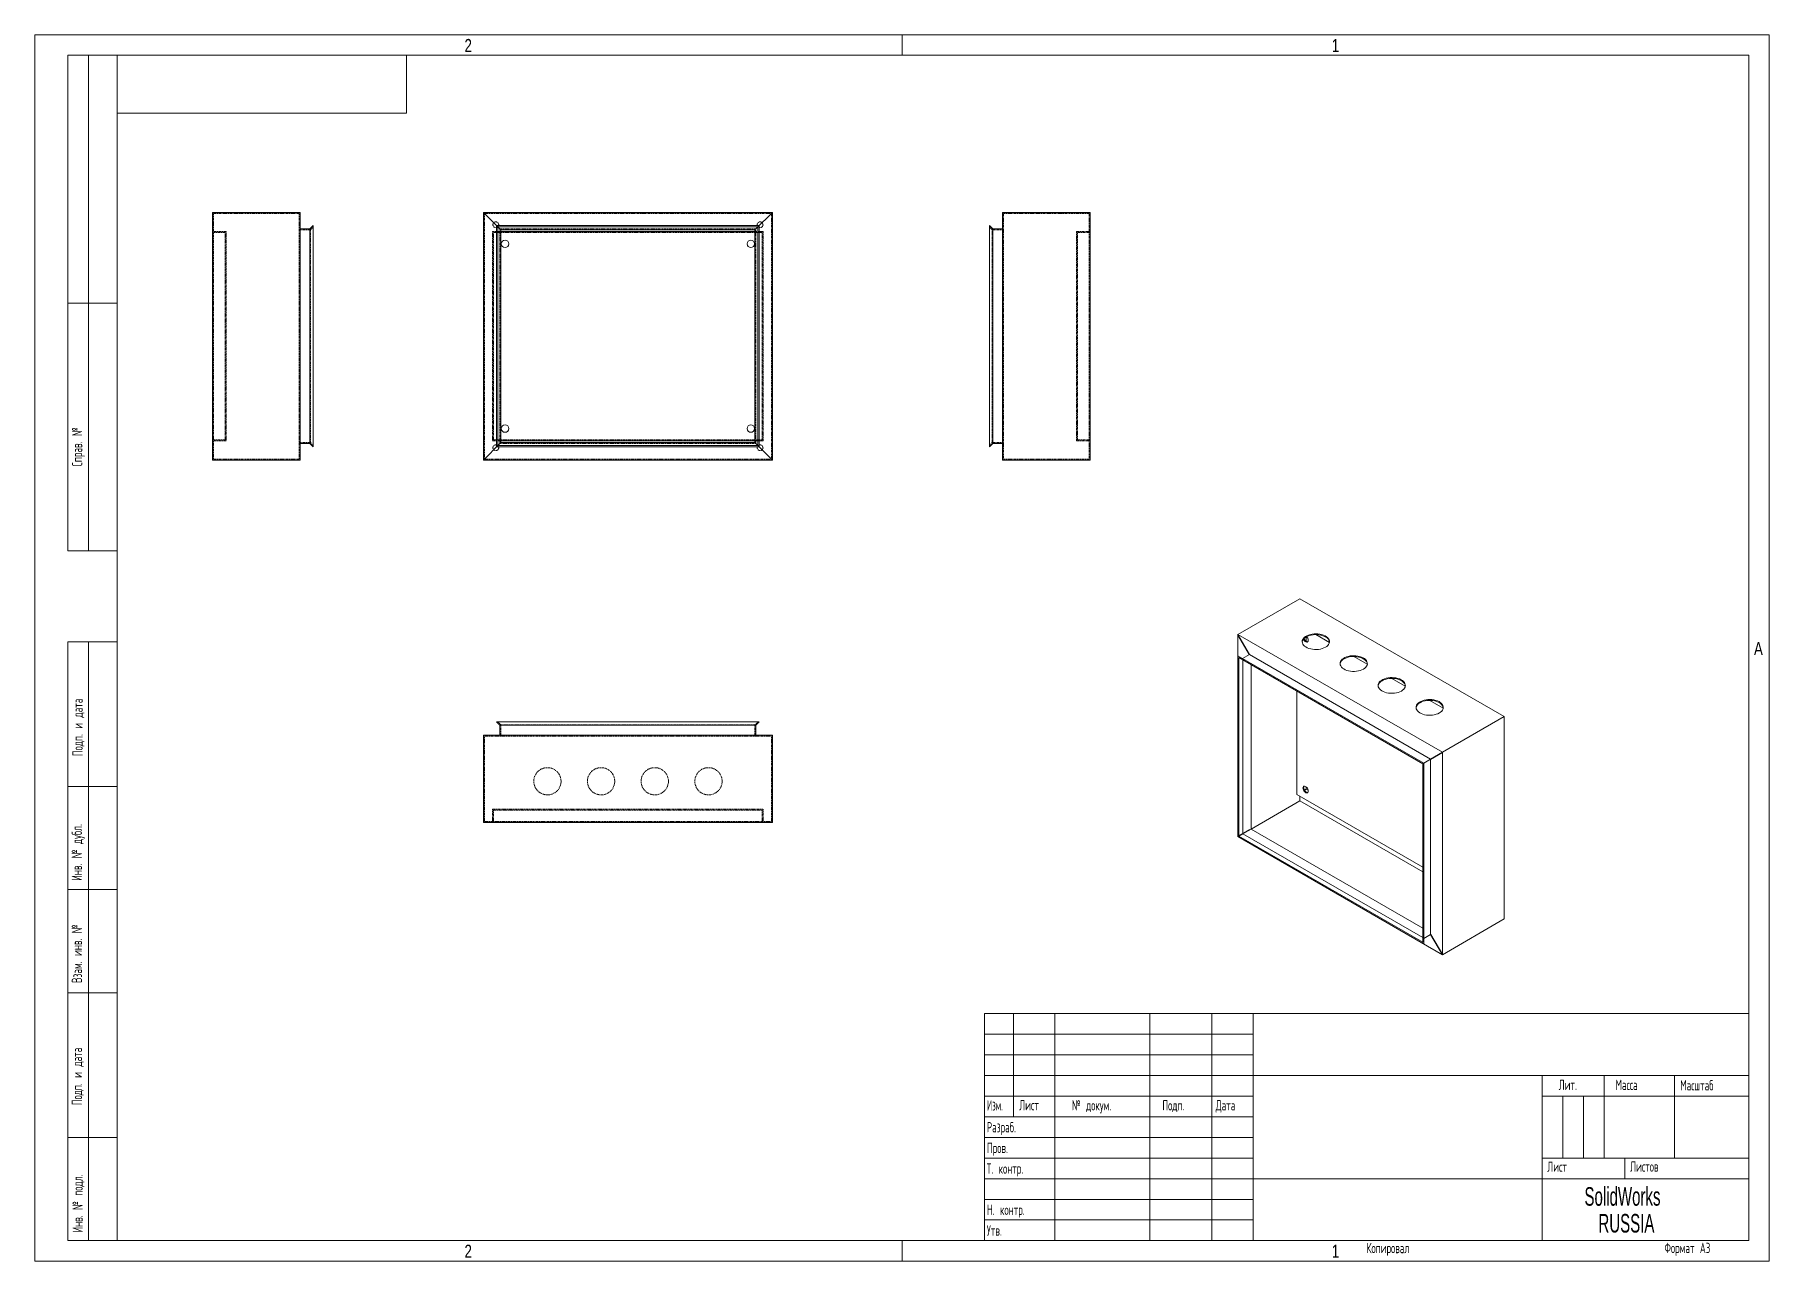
# Model space of a CAD drawing. Header units: millimetres. Extents: x -939 to 1161, y -492 to 993.
import ezdxf

# ---------------------------------------------------------------- set-up
doc = ezdxf.new("R2010")
doc.units = ezdxf.units.MM
doc.linetypes.add('HIDDEN', pattern=[1.905, 1.27, -0.635])
doc.layers.add('ОСЕВЫЕ', color=7, linetype='Continuous')
doc.styles.add('SLDTEXTSTYLE0', font='TXT', dxfattribs={"width": 0.605, "bigfont": 'bigfont'})
doc.styles.add('SLDTEXTSTYLE1', font='TXT', dxfattribs={"width": 0.55152, "bigfont": 'bigfont'})
doc.styles.add('SLDTEXTSTYLE2', font='TXT', dxfattribs={"width": 0.605})
doc.styles.add('SLDTEXTSTYLE3', font='TXT', dxfattribs={"width": 0.75})

# ---------------------------------------------------------------- blocks, each defined once
blk = doc.blocks.new('SW_NOTE_0')
at = {"color": 0, "linetype": 'Continuous', "lineweight": 0, "char_height": 4.5, "attachment_point": 1, "style": 'SLDTEXTSTYLE2'}
for s, insert in [('SolidWorks', (0, 5.8)), ('RUSSIA', (3.38, -0.7))]:
    blk.add_mtext(s, dxfattribs=dict(at, insert=insert))

msp = doc.modelspace()

# ---------------------------------------------------------------- linework, layer by layer
at = {"color": 7, "linetype": 'Continuous', "lineweight": 15}
for p, q in [((-898.9, 367.6), (-898.9, 967.6)), ((-838.9, 967.6), (-898.9, 967.6)), ((-898.9, 367.6), (-898.9, 967.6)), ((-873.9, 367.6), (-873.9, 967.6)), ((-873.9, 367.6), (-873.9, 967.6)), ((-838.9, 967.6), (-838.9, -467.4)), ((1136.1, 967.6), (-838.9, 967.6)), ((-838.9, 967.6), (-838.9, -467.4)), ((-488.9, 897.6), (-488.9, 967.6)), ((1136.1, -467.4), (1136.1, 967.6)), ((-838.9, 897.6), (-488.9, 897.6)), ((-723.5, 777.5), (-617.7, 777.5)), ((-723.5, 477.5), (-723.5, 777.5)), ((-617.7, 477.5), (-617.7, 777.5)), ((-395.7, 477.5), (-395.7, 777.5)), ((-395.7, 777.5), (-45.7, 777.5)), ((-45.7, 777.5), (-45.7, 477.5)), ((338.7, 777.5), (232.9, 777.5)), ((232.9, 777.5), (232.9, 477.5)), ((338.7, 777.5), (338.7, 477.5)), ((-605.7, 757.5), (-617.7, 757.5)), ((-601.7, 761.5), (-605.7, 757.5)), ((-605.7, 757.5), (-605.7, 497.5)), ((-601.7, 761.5), (-601.7, 493.5)), ((-379.7, 761.5), (-379.7, 493.5)), ((-61.7, 761.5), (-379.7, 761.5)), ((-63.4, 759.8), (-378.1, 759.8)), ((-378.1, 759.8), (-378.1, 495.2)), ((-378.1, 759.8), (-374.5, 756.3)), ((-374.5, 756.3), (-374.5, 498.7)), ((-66.9, 756.3), (-374.5, 756.3)), ((-63.4, 759.8), (-66.9, 756.3)), ((-66.9, 498.7), (-66.9, 756.3)), ((-63.4, 495.2), (-63.4, 759.8)), ((-61.7, 493.5), (-61.7, 761.5)), ((216.9, 493.5), (216.9, 761.5)), ((216.9, 761.5), (220.9, 757.5)), ((220.9, 497.5), (220.9, 757.5)), ((220.9, 757.5), (232.9, 757.5)), ((-66.9, 754.3), (-374.5, 754.3)), ((-898.9, 667.6), (-838.9, 667.6)), ((-838.9, 667.6), (-898.9, 667.6)), ((-605.7, 497.5), (-617.7, 497.5)), ((-601.7, 493.5), (-605.7, 497.5)), ((-379.7, 493.5), (-61.7, 493.5)), ((-378.1, 495.2), (-374.5, 498.7)), ((-378.1, 495.2), (-63.4, 495.2)), ((-374.5, 500.7), (-66.9, 500.7)), ((-374.5, 498.7), (-66.9, 498.7)), ((-63.4, 495.2), (-66.9, 498.7)), ((216.9, 493.5), (220.9, 497.5)), ((220.9, 497.5), (232.9, 497.5)), ((-723.5, 477.5), (-617.7, 477.5)), ((-45.7, 477.5), (-395.7, 477.5)), ((338.7, 477.5), (232.9, 477.5)), ((-898.9, 367.6), (-838.9, 367.6)), ((592.6, 309.8), (517.8, 266.6)), ((592.6, 309.8), (840.1, 167)), ((-898.9, -467.4), (-898.9, 257.6)), ((-898.9, 257.6), (-838.9, 257.6)), ((-873.9, -467.4), (-873.9, 257.6)), ((517.8, 240.5), (517.8, 266.6)), ((517.8, 266.6), (765.3, 123.8)), ((600.5, 263.6), (600.5, 258.1)), ((628.5, 256.9), (612.2, 266.3)), ((517.8, 240.5), (517.8, 21.7)), ((742.7, 110.7), (517.8, 240.5)), ((741.5, 110), (519, 238.4)), ((519, 238.4), (519, 22.4)), ((519, 238.4), (523.9, 235.6)), ((523.4, 237.2), (531.9, 242.1)), ((741.5, 110), (523.9, 235.6)), ((523.9, 235.6), (523.9, 25.2)), ((751.1, 115.6), (531.9, 242.1)), ((674.4, 230.4), (658.2, 239.8)), ((533.6, 230), (533.6, 30.8)), ((720.4, 203.9), (704.2, 213.3)), ((589.1, 198), (589.1, 72.6)), ((766.4, 177.3), (750.1, 186.7)), ((-379.7, 160.5), (-375.7, 156.5)), ((-379.7, 160.5), (-61.7, 160.5)), ((-375.7, 156.5), (-65.7, 156.5)), ((-375.7, 156.5), (-375.7, 144.5)), ((-61.7, 160.5), (-65.7, 156.5)), ((-65.7, 156.5), (-65.7, 144.5)), ((840.1, 167), (765.3, 123.8)), ((840.1, 167), (840.1, -78)), ((-395.7, 38.7), (-395.7, 144.5)), ((-45.7, 144.5), (-395.7, 144.5)), ((-45.7, 38.7), (-45.7, 144.5)), ((741.5, -106.1), (741.5, 110)), ((742.7, 110.7), (751.1, 115.6)), ((742.7, -108.1), (742.7, 110.7)), ((751.1, -96.7), (751.1, 115.6)), ((765.3, 123.8), (765.3, -121.2)), ((-838.9, 82.6), (-898.9, 82.6)), ((592.6, 64.9), (533.6, 30.8)), ((589.1, 72.6), (741.5, -15.3)), ((592.6, 64.9), (592.6, 70.6)), ((741.5, -21.1), (592.6, 64.9)), ((598.3, 77.9), (600.5, 79.2)), ((600.5, 81.8), (600.5, 79.2)), ((600.5, 79.2), (602.7, 78)), ((-45.7, 38.7), (-395.7, 38.7)), ((517.8, 21.7), (517.8, 21.7)), ((765.3, -121.2), (517.8, 21.7)), ((517.8, 21.7), (742.7, -108.1)), ((519, 22.4), (523.9, 25.2)), ((519, 22.4), (741.5, -106.1)), ((523.9, 25.2), (533.6, 30.8)), ((523.9, 25.2), (741.5, -100.3)), ((533.6, 30.8), (741.5, -89.2)), ((-838.9, -42.4), (-898.9, -42.4)), ((840.1, -78), (765.3, -121.2)), ((742.7, -101.6), (751.1, -96.7)), ((-838.9, -167.4), (-898.9, -167.4)), ((211.1, -192.4), (1136.1, -192.4)), ((211.1, -192.4), (211.1, -467.4)), ((246.1, -317.4), (246.1, -192.4)), ((296.1, -192.4), (296.1, -467.4)), ((411.1, -192.4), (411.1, -467.4)), ((486.1, -192.4), (486.1, -467.4)), ((536.1, -192.4), (536.1, -467.4)), ((536.1, -267.4), (1136.1, -267.4)), ((886.1, -267.4), (886.1, -467.4)), ((961.1, -267.4), (961.1, -367.4)), ((1046.1, -267.4), (1046.1, -367.4)), ((211.1, -292.4), (536.1, -292.4)), ((886.1, -292.4), (1136.1, -292.4)), ((211.1, -317.4), (536.1, -317.4)), ((-898.9, -342.4), (-838.9, -342.4)), ((886.1, -367.4), (1136.1, -367.4)), ((986.1, -367.4), (986.1, -392.4)), ((536.1, -392.4), (1136.1, -392.4)), ((-898.9, -467.4), (-838.9, -467.4)), ((-838.9, -467.4), (1136.1, -467.4))]:
    msp.add_line(p, q, dxfattribs=at)
at = {"color": 7, "linetype": 'HIDDEN', "lineweight": 0}
for p, q in [((-690, 777.5), (-690, 776.3)), ((-657, 776.3), (-657, 777.5)), ((-334.7, 777.5), (-334.7, 776.3)), ((-301.7, 776.3), (-301.7, 777.5)), ((-269.7, 777.5), (-269.7, 776.3)), ((-236.7, 776.3), (-236.7, 777.5)), ((-204.7, 777.5), (-204.7, 776.3)), ((-171.7, 776.3), (-171.7, 777.5)), ((-139.7, 777.5), (-139.7, 776.3)), ((-106.7, 776.3), (-106.7, 777.5)), ((272.2, 777.5), (272.2, 776.3)), ((305.2, 776.3), (305.2, 777.5)), ((-722.3, 766), (-723.5, 766)), ((-723.5, 759), (-722.3, 759)), ((-722.3, 776.3), (-618.9, 776.3)), ((-722.3, 478.7), (-722.3, 776.3)), ((-618.9, 478.7), (-618.9, 776.3)), ((-605.2, 756.3), (-618.9, 756.3)), ((-601.7, 759.8), (-605.2, 756.3)), ((-605.2, 756.3), (-605.2, 498.7)), ((-394.5, 478.7), (-394.5, 776.3)), ((-394.5, 776.3), (-46.9, 776.3)), ((-379.7, 761.5), (-378.1, 759.8)), ((-65.7, 757.5), (-375.7, 757.5)), ((-375.7, 757.5), (-375.7, 497.5)), ((-65.7, 497.5), (-65.7, 757.5)), ((-61.7, 761.5), (-63.4, 759.8)), ((-46.9, 776.3), (-46.9, 478.7)), ((216.9, 759.8), (220.4, 756.3)), ((220.4, 498.7), (220.4, 756.3)), ((220.4, 756.3), (234.1, 756.3)), ((337.5, 776.3), (234.1, 776.3)), ((234.1, 776.3), (234.1, 478.7)), ((337.5, 776.3), (337.5, 478.7)), ((338.7, 766), (337.5, 766)), ((337.5, 759), (338.7, 759)), ((-707.3, 754.3), (-722.3, 754.3)), ((-708.5, 753.1), (-722.3, 753.1)), ((-708.5, 753.1), (-708.5, 501.9)), ((-707.3, 743.8), (-708.5, 743.8)), ((-707.3, 754.3), (-707.3, 500.7)), ((-384.5, 754.3), (-384.5, 500.7)), ((-374.5, 754.3), (-384.5, 754.3)), ((-58.1, 753.1), (-383.3, 753.1)), ((-383.3, 753.1), (-383.3, 501.9)), ((-56.9, 754.3), (-66.9, 754.3)), ((-58.1, 501.9), (-58.1, 753.1)), ((-56.9, 500.7), (-56.9, 754.3)), ((322.5, 500.7), (322.5, 754.3)), ((322.5, 754.3), (337.5, 754.3)), ((323.7, 743.8), (322.5, 743.8)), ((323.7, 753.1), (337.5, 753.1)), ((323.7, 501.9), (323.7, 753.1)), ((-708.5, 734.8), (-707.3, 734.8)), ((322.5, 734.8), (323.7, 734.8)), ((-707.3, 520.2), (-708.5, 520.2)), ((-708.5, 511.2), (-707.3, 511.2)), ((323.7, 520.2), (322.5, 520.2)), ((322.5, 511.2), (323.7, 511.2)), ((-722.3, 496), (-723.5, 496)), ((-723.5, 489), (-722.3, 489)), ((-708.5, 501.9), (-722.3, 501.9)), ((-707.3, 500.7), (-722.3, 500.7)), ((-605.2, 498.7), (-618.9, 498.7)), ((-601.7, 495.2), (-605.2, 498.7)), ((-384.5, 500.7), (-374.5, 500.7)), ((-383.3, 501.9), (-58.1, 501.9)), ((-379.7, 493.5), (-378.1, 495.2)), ((-375.7, 497.5), (-65.7, 497.5)), ((-66.9, 500.7), (-56.9, 500.7)), ((-61.7, 493.5), (-63.4, 495.2)), ((216.9, 495.2), (220.4, 498.7)), ((220.4, 498.7), (234.1, 498.7)), ((322.5, 500.7), (337.5, 500.7)), ((323.7, 501.9), (337.5, 501.9)), ((338.7, 496), (337.5, 496)), ((337.5, 489), (338.7, 489)), ((-722.3, 478.7), (-618.9, 478.7)), ((-46.9, 478.7), (-394.5, 478.7)), ((337.5, 478.7), (234.1, 478.7)), ((-378.1, 160.5), (-374.5, 157)), ((-374.5, 157), (-66.9, 157)), ((-374.5, 157), (-374.5, 143.3)), ((-63.4, 160.5), (-66.9, 157)), ((-66.9, 157), (-66.9, 143.3)), ((-394.5, 39.9), (-394.5, 143.3)), ((-46.9, 143.3), (-394.5, 143.3)), ((-46.9, 39.9), (-46.9, 143.3)), ((-384.5, 54.9), (-384.5, 39.9)), ((-384.5, 54.9), (-56.9, 54.9)), ((-383.3, 53.7), (-58.1, 53.7)), ((-383.3, 53.7), (-383.3, 39.9)), ((-374, 54.9), (-374, 53.7)), ((-365, 53.7), (-365, 54.9)), ((-76.4, 54.9), (-76.4, 53.7)), ((-67.4, 53.7), (-67.4, 54.9)), ((-58.1, 53.7), (-58.1, 39.9)), ((-56.9, 54.9), (-56.9, 39.9)), ((-46.9, 39.9), (-394.5, 39.9)), ((-384.2, 39.9), (-384.2, 38.7)), ((-377.2, 38.7), (-377.2, 39.9)), ((-64.2, 39.9), (-64.2, 38.7)), ((-57.2, 38.7), (-57.2, 39.9))]:
    msp.add_line(p, q, dxfattribs=at)
at = {"color": 7, "linetype": 'Continuous'}
for p, q in [((-375.7, 757.5), (-395.7, 777.5)), ((-65.7, 757.5), (-45.7, 777.5)), ((-375.7, 497.5), (-395.7, 477.5)), ((-65.7, 497.5), (-45.7, 477.5)), ((531.9, 242.1), (517.8, 266.6)), ((751.1, 115.6), (765.3, 123.8)), ((531.9, 29.8), (517.8, 21.7)), ((751.1, -96.7), (765.3, -121.2))]:
    msp.add_line(p, q, dxfattribs=at)
at = {"color": 7, "linetype": 'Continuous', "lineweight": 0}
for p, q in [((211.1, -217.4), (536.1, -217.4)), ((211.1, -242.4), (536.1, -242.4)), ((211.1, -267.4), (536.1, -267.4)), ((911.1, -292.4), (911.1, -367.4)), ((936.1, -292.4), (936.1, -367.4)), ((211.1, -342.4), (536.1, -342.4)), ((211.1, -367.4), (536.1, -367.4)), ((211.1, -392.4), (536.1, -392.4)), ((211.1, -417.4), (536.1, -417.4)), ((211.1, -442.4), (536.1, -442.4))]:
    msp.add_line(p, q, dxfattribs=at)
at = {"color": 7, "linetype": 'Continuous', "lineweight": 15, "flags": 128}
for points in [[(623.7, 251), (625.3, 252.1), (626.6, 253.3), (627.6, 254.5), (628.2, 255.9), (628.5, 257.3), (628.5, 258.6), (628.1, 260), (627.3, 261.3), (626.3, 262.6), (624.9, 263.7), (623.3, 264.8), (621.4, 265.6), (619.3, 266.3), (617.1, 266.8), (614.7, 267.2), (612.4, 267.3), (609.9, 267.2), (607.6, 266.9), (605.3, 266.5), (603.2, 265.8), (601.3, 265), (599.6, 264), (598.1, 262.9), (597, 261.7), (596.2, 260.4), (595.7, 259), (595.6, 257.6), (595.8, 256.2), (596.3, 254.9), (597.2, 253.6), (598.5, 252.4), (600, 251.3), (601.7, 250.3), (603.7, 249.6), (605.9, 248.9), (608.2, 248.5), (610.5, 248.3), (613, 248.3), (615.3, 248.4), (617.7, 248.8), (619.9, 249.4), (621.9, 250.1), (623.7, 251)], [(597, 260.8), (597.6, 259.8), (598.4, 258.7), (599.2, 257.9), (600.1, 257.4), (601, 257.2), (601.8, 257.3), (602.4, 257.8), (602.7, 258.5), (602.9, 259.5)], [(602.3, 257.7), (601.8, 257.7), (601, 257.9), (600.1, 258.4), (599.2, 259.2), (598.4, 260.2), (597.8, 261.4), (597.8, 261.6)], [(628.5, 257.3), (628.3, 258.4), (627.8, 259.7), (626.9, 261), (625.6, 262.2), (624.1, 263.3), (622.4, 264.2), (620.4, 265), (618.2, 265.6), (615.9, 266.1), (613.6, 266.3), (611.1, 266.3), (608.8, 266.1), (606.4, 265.8), (604.2, 265.2), (602.2, 264.4), (600.4, 263.5)], [(669.7, 224.5), (671.3, 225.6), (672.5, 226.7), (673.5, 228), (674.2, 229.3), (674.5, 230.7), (674.4, 232.1), (674, 233.5), (673.3, 234.8), (672.2, 236.1), (670.9, 237.2), (669.2, 238.2), (667.4, 239.1), (665.3, 239.8), (663.1, 240.3), (660.7, 240.6), (658.3, 240.8), (655.9, 240.7), (653.5, 240.4), (651.3, 239.9), (649.2, 239.3), (647.2, 238.5), (645.5, 237.5), (644.1, 236.4), (642.9, 235.1), (642.1, 233.8), (641.6, 232.5), (641.5, 231.1), (641.7, 229.7), (642.3, 228.3), (643.2, 227), (644.4, 225.8), (645.9, 224.8), (647.7, 223.8), (649.7, 223), (651.8, 222.4), (654.1, 222), (656.5, 221.8), (658.9, 221.7), (661.3, 221.9), (663.6, 222.3), (665.8, 222.9), (667.9, 223.6), (669.7, 224.5)], [(674.5, 230.8), (674.3, 231.8), (673.7, 233.2), (672.8, 234.5), (671.6, 235.7), (670.1, 236.7), (668.3, 237.7), (666.3, 238.5), (664.2, 239.1), (661.9, 239.5), (659.5, 239.8), (657.1, 239.8), (654.7, 239.6), (652.4, 239.2), (650.2, 238.7), (648.2, 237.9), (646.3, 237)], [(715.6, 198), (717.2, 199), (718.5, 200.2), (719.5, 201.5), (720.1, 202.8), (720.4, 204.2), (720.4, 205.6), (720, 207), (719.3, 208.3), (718.2, 209.5), (716.8, 210.7), (715.2, 211.7), (713.3, 212.6), (711.2, 213.3), (709, 213.8), (706.7, 214.1), (704.3, 214.2), (701.9, 214.2), (699.5, 213.9), (697.2, 213.4), (695.1, 212.8), (693.2, 211.9), (691.5, 210.9), (690, 209.8), (688.9, 208.6), (688.1, 207.3), (687.6, 205.9), (687.5, 204.5), (687.7, 203.2), (688.3, 201.8), (689.2, 200.5), (690.4, 199.3), (691.9, 198.2), (693.7, 197.3), (695.6, 196.5), (697.8, 195.9), (700.1, 195.5), (702.5, 195.2), (704.9, 195.2), (707.3, 195.4), (709.6, 195.8), (711.8, 196.3), (713.8, 197.1), (715.6, 198)], [(720.5, 204.2), (720.3, 205.3), (719.7, 206.6), (718.8, 207.9), (717.6, 209.1), (716.1, 210.2), (714.3, 211.2), (712.3, 212), (710.1, 212.6), (707.9, 213), (705.5, 213.2), (703.1, 213.2), (700.7, 213.1), (698.4, 212.7), (696.2, 212.1), (694.1, 211.4), (692.3, 210.5)], [(761.6, 171.4), (763.2, 172.5), (764.5, 173.7), (765.5, 174.9), (766.1, 176.3), (766.4, 177.7), (766.4, 179), (766, 180.4), (765.2, 181.7), (764.2, 183), (762.8, 184.1), (761.2, 185.2), (759.3, 186), (757.2, 186.7), (755, 187.2), (752.6, 187.6), (750.2, 187.7), (747.8, 187.6), (745.5, 187.3), (743.2, 186.9), (741.1, 186.2), (739.2, 185.4), (737.4, 184.4), (736, 183.3), (734.9, 182.1), (734.1, 180.8), (733.6, 179.4), (733.4, 178), (733.7, 176.6), (734.2, 175.3), (735.1, 174), (736.3, 172.8), (737.8, 171.7), (739.6, 170.7), (741.6, 170), (743.8, 169.3), (746.1, 168.9), (748.4, 168.7), (750.8, 168.7), (753.2, 168.8), (755.5, 169.2), (757.7, 169.8), (759.8, 170.5), (761.6, 171.4)], [(766.4, 177.7), (766.2, 178.8), (765.6, 180.1), (764.7, 181.4), (763.5, 182.6), (762, 183.7), (760.3, 184.6), (758.3, 185.4), (756.1, 186), (753.8, 186.5), (751.4, 186.7), (749, 186.7), (746.6, 186.5), (744.3, 186.2), (742.1, 185.6), (740.1, 184.8), (738.3, 183.9)], [(596.5, 80.6), (596.6, 79.5), (597, 78.3), (597.6, 77.2), (598.4, 76.2), (599.2, 75.4), (600.1, 74.8), (601, 74.6), (601.8, 74.8), (602.4, 75.2), (602.7, 75.9), (602.9, 76.9), (602.7, 78), (602.4, 79.2), (601.8, 80.3), (601, 81.3), (600.1, 82.1), (599.2, 82.6), (598.4, 82.9), (597.6, 82.7), (597, 82.3), (596.6, 81.5), (596.5, 80.6)], [(602.3, 75.2), (601.8, 75.1), (601, 75.3), (600.1, 75.9), (599.2, 76.7), (598.4, 77.7), (597.8, 78.8), (597.5, 80), (597.3, 81.1)]]:
    msp.add_lwpolyline(points, dxfattribs=at)
at = {"color": 7, "linetype": 'HIDDEN', "lineweight": 0}
for centre, radius in [((-380.7, 762.5), 3.5), ((-60.7, 762.5), 3.5), ((-380.7, 492.5), 3.5), ((-60.7, 492.5), 3.5), ((-318.2, 88.7), 16.5), ((-253.2, 88.7), 16.5), ((-188.2, 88.7), 16.5), ((-123.2, 88.7), 16.5)]:
    msp.add_circle(centre, radius, dxfattribs=at)
at = {"color": 7, "linetype": 'Continuous', "lineweight": 15}
for centre in [(-369.5, 739.3), (-71.9, 739.3), (-369.5, 515.7), (-71.9, 515.7)]:
    msp.add_circle(centre, 4.5, dxfattribs=at)
for centre, radius, start, end in [((603.8, 255.9), 8.38, 114.3387, 170.4468), ((595.9, 259.1), 6.99, 2.8012, 42.6419), ((649.8, 229.4), 8.38, 114.3387, 170.4468), ((695.8, 202.8), 8.38, 114.3387, 170.4468), ((741.7, 176.3), 8.38, 114.3387, 170.4468), ((599.8, 81.3), 2.44, 140.5059, 184.6193)]:
    msp.add_arc(centre, radius, start, end, dxfattribs=at)
at = {"layer": 'ОСЕВЫЕ', "lineweight": 0}
for p, q in [((-938.9, 992.6), (1161.1, 992.6)), ((-938.9, 992.6), (-938.9, -492.4)), ((1161.1, 992.6), (1161.1, -492.4)), ((-938.9, -492.4), (1161.1, -492.4))]:
    msp.add_line(p, q, dxfattribs=at)
at = {"layer": 'ОСЕВЫЕ', "lineweight": 15}
for p, q in [((111.1, 992.6), (111.1, 967.6)), ((111.1, -467.4), (111.1, -492.4))]:
    msp.add_line(p, q, dxfattribs=at)

# ---------------------------------------------------------------- block references
at = {"color": 7, "linetype": 'Continuous', "lineweight": 0, "xscale": 5, "yscale": 5, "zscale": 5}
msp.add_blockref('SW_NOTE_0', (937.3, -431.6), dxfattribs=at)

# ---------------------------------------------------------------- texts
at = {"color": 7, "linetype": 'Continuous', "lineweight": 0}
for s, insert, char_height, attachment_point, style in [('2', (-414.1, 987.4), 15.9, 2, 'SLDTEXTSTYLE3'), ('1', (635.9, 987.4), 15.9, 2, 'SLDTEXTSTYLE3'), ('A', (1147.9, 257.4), 15.9, 2, 'SLDTEXTSTYLE3'), ('\\M+1844C\\M+18479\\M+18484.', (906.1, -272.6), 12.5, 1, 'SLDTEXTSTYLE0'), ('\\M+1844D\\M+18470\\M+18483\\M+18483\\M+18470', (974.9, -272.6), 12.5, 1, 'SLDTEXTSTYLE0'), ('\\M+1844D\\M+18470\\M+18483\\M+1848A\\M+18484\\M+18470\\M+18471', (1053.2, -273.1), 12.5, 1, 'SLDTEXTSTYLE0'), ('\\M+18449\\M+18478\\M+1847D.', (213.8, -297.4), 12.5, 1, 'SLDTEXTSTYLE1'), ('\\M+1844C\\M+18479\\M+18483\\M+18484', (253, -297.1), 12.5, 1, 'SLDTEXTSTYLE0'), ('\\M+18782 \\M+18474\\M+18480\\M+1847B\\M+18485\\M+1847D.', (316.7, -297.3), 12.5, 1, 'SLDTEXTSTYLE0'), ('\\M+18450\\M+18480\\M+18474\\M+18481.', (426.3, -297.3), 12.5, 1, 'SLDTEXTSTYLE0'), ('\\M+18444\\M+18470\\M+18484\\M+18470', (490.9, -297.3), 12.5, 1, 'SLDTEXTSTYLE0'), ('\\M+18451\\M+18470\\M+18478\\M+18482\\M+18470\\M+18471.', (213.7, -323.8), 12.5, 1, 'SLDTEXTSTYLE0'), ('\\M+18450\\M+18482\\M+18480\\M+18472.', (213.9, -348.9), 12.5, 1, 'SLDTEXTSTYLE0'), ('\\M+18453. \\M+1847B\\M+18480\\M+1847E\\M+18484\\M+18482.', (213.6, -373.9), 12.5, 1, 'SLDTEXTSTYLE0'), ('\\M+1844C\\M+18479\\M+18483\\M+18484', (892.3, -371.6), 12.5, 1, 'SLDTEXTSTYLE0'), ('\\M+1844C\\M+18479\\M+18483\\M+18484\\M+18480\\M+18472', (992.6, -371.4), 12.5, 1, 'SLDTEXTSTYLE0'), ('\\M+1844E. \\M+1847B\\M+18480\\M+1847E\\M+18484\\M+18482.', (213.9, -423.8), 12.5, 1, 'SLDTEXTSTYLE0'), ('\\M+18454\\M+18484\\M+18472.', (213.8, -448.9), 12.5, 1, 'SLDTEXTSTYLE0'), ('2', (-414.1, -472.3), 15.9, 2, 'SLDTEXTSTYLE3'), ('1', (635.9, -472.3), 15.9, 2, 'SLDTEXTSTYLE3'), ('\\M+1844B\\M+18480\\M+18481\\M+18479\\M+18482\\M+18480\\M+18472\\M+18470\\M+1847C', (673.4, -470.1), 12.5, 1, 'SLDTEXTSTYLE0'), ('\\M+18455\\M+18480\\M+18482\\M+1847D\\M+18470\\M+18484 \\M+184403', (1034.2, -470), 12.5, 1, 'SLDTEXTSTYLE0')]:
    msp.add_mtext(s, dxfattribs=dict(at, insert=insert, char_height=char_height, attachment_point=attachment_point, style=style))
at = {"color": 7, "linetype": 'Continuous', "lineweight": 0, "char_height": 12.5, "attachment_point": 1, "rotation": 90, "style": 'SLDTEXTSTYLE0'}
for s, insert in [('\\M+18452\\M+18481\\M+18482\\M+18470\\M+18472. \\M+18782', (-893.9, 469.8)), ('\\M+18450\\M+18480\\M+18474\\M+18481. \\M+18479 \\M+18474\\M+18470\\M+18484\\M+18470', (-893.2, 119.1)), ('\\M+18449\\M+1847E\\M+18472. \\M+18782 \\M+18474\\M+18485\\M+18471\\M+1847C.', (-894.2, -31.8)), ('\\M+18442\\M+18478\\M+18470\\M+1847D. \\M+18479\\M+1847E\\M+18472. \\M+18782', (-894.1, -155.4)), ('\\M+18450\\M+18480\\M+18474\\M+18481. \\M+18479 \\M+18474\\M+18470\\M+18484\\M+18470', (-894, -303.5)), ('\\M+18449\\M+1847E\\M+18472. \\M+18782 \\M+18481\\M+18480\\M+18474\\M+1847C.', (-893.2, -457.6))]:
    msp.add_mtext(s, dxfattribs=dict(at, insert=insert))

doc.saveas('drawing.dxf')
